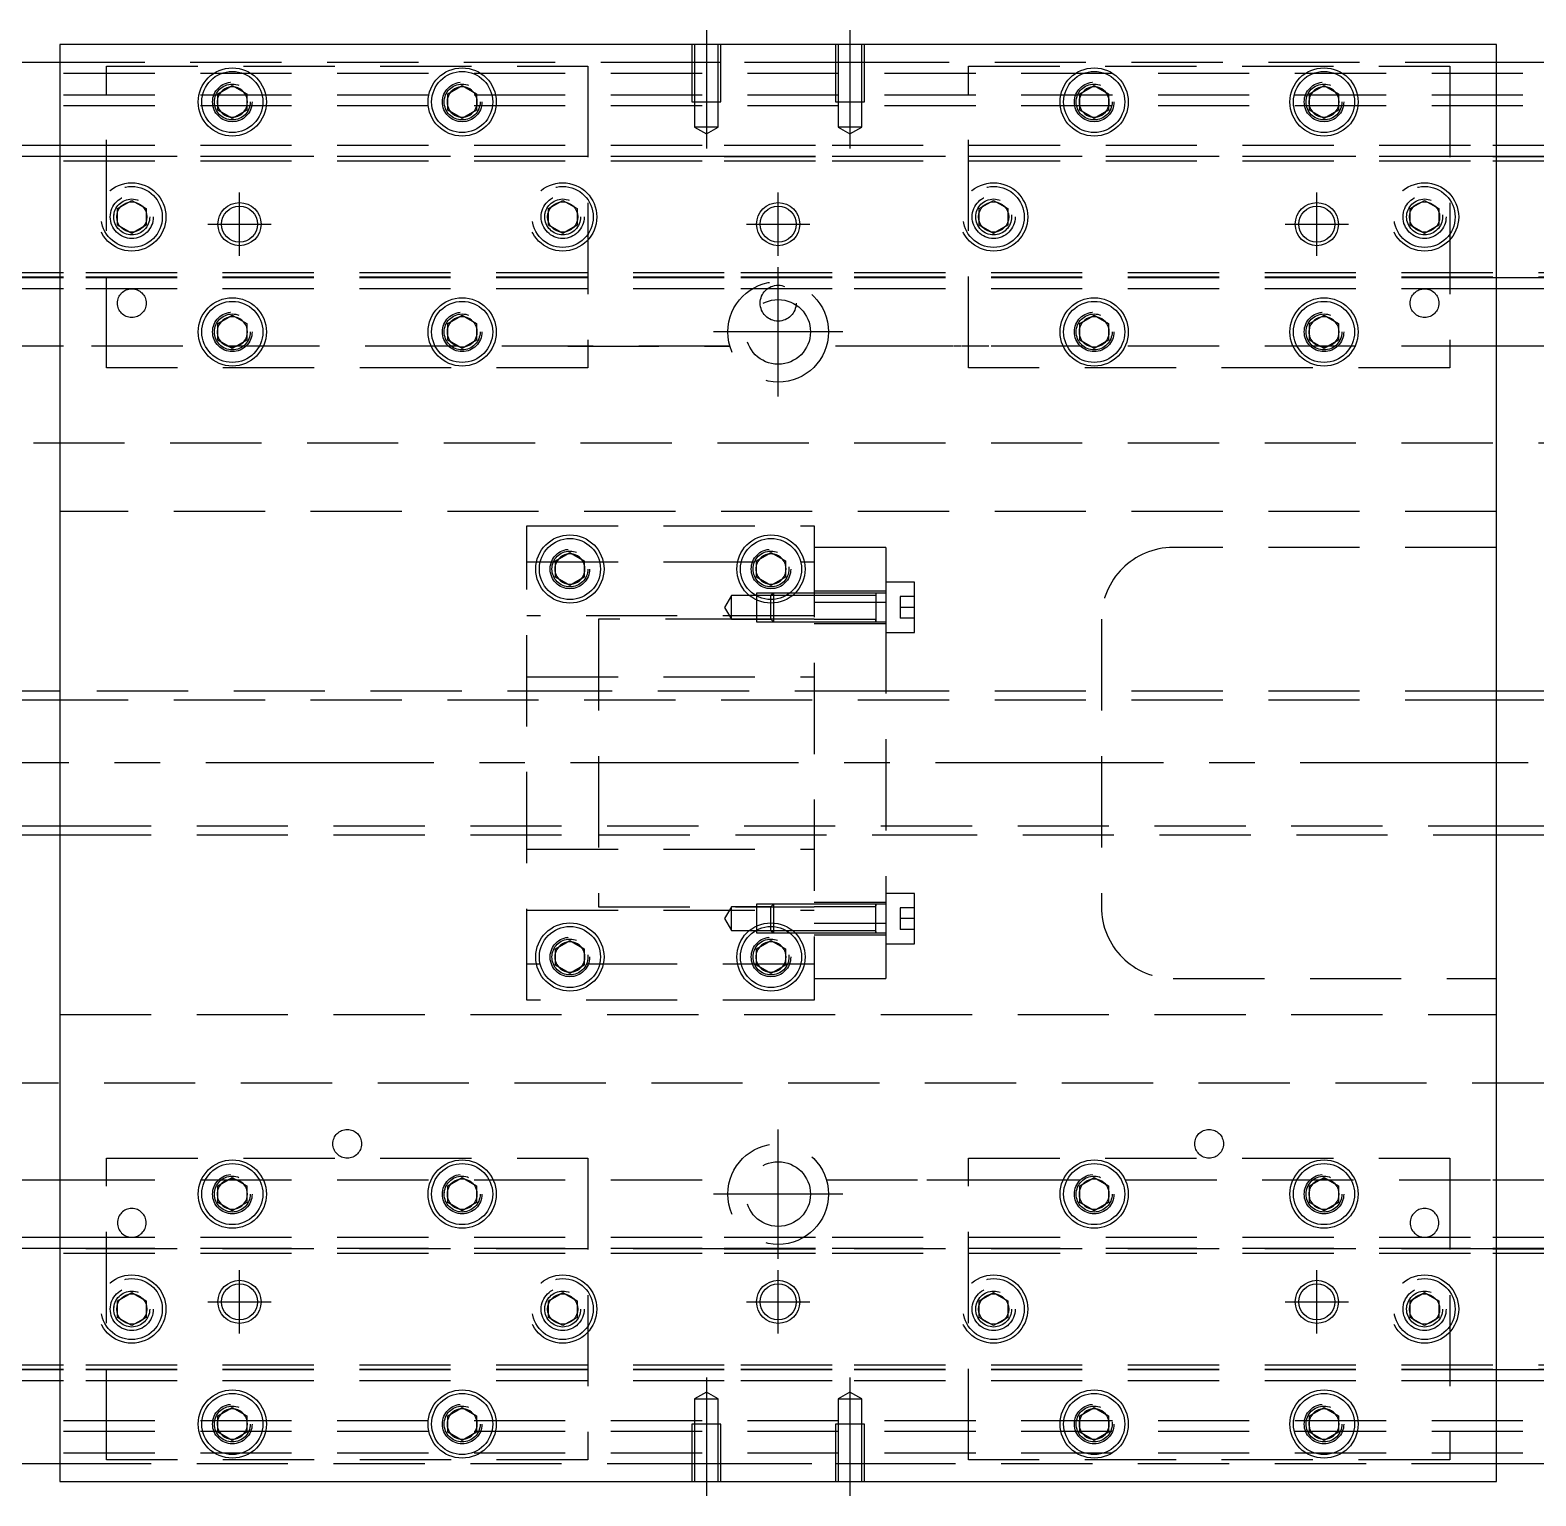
# Model space of a CAD drawing. Extents: x -20 to 801, y -275 to 102.
# Drawn here: x 185.8 to 395.5, y -102 to 102 of the extents above; entities that cross this region are included whole.
import ezdxf

# ---------------------------------------------------------------- set-up
doc = ezdxf.new("R2010")
doc.units = 0
doc.linetypes.add('CENTER', pattern=[50.8, 31.75, -6.35, 6.35, -6.35])
doc.linetypes.add('DASHED', pattern=[19.05, 12.7, -6.35])
doc.layers.get('0').update_dxf_attribs({"linetype": 'CONTINUOUS'})
doc.layers.add('CENTER', color=1, linetype='CENTER')

msp = doc.modelspace()

# ---------------------------------------------------------------- linework, layer by layer
at = {"color": 7, "linetype": 'CONTINUOUS'}
for p, q in [((390, 100), (190, 100)), ((190, 100), (190, -100)), ((390, -100), (390, 100)), ((190, 97.5), (0, 97.5)), ((580, 97.5), (390, 97.5)), ((212, 93.1547), (214, 94.309402)), ((212, 90.8453), (212, 93.1547)), ((214, 94.309402), (216, 93.1547)), ((216, 93.1547), (216, 90.8453)), ((244, 93.1547), (246, 94.309402)), ((244, 90.8453), (244, 93.1547)), ((246, 94.309402), (248, 93.1547)), ((248, 93.1547), (248, 90.8453)), ((332, 93.1547), (334, 94.309402)), ((332, 90.8453), (332, 93.1547)), ((334, 94.309402), (336, 93.1547)), ((336, 93.1547), (336, 90.8453)), ((364, 93.1547), (366, 94.309402)), ((364, 90.8453), (364, 93.1547)), ((366, 94.309402), (368, 93.1547)), ((368, 93.1547), (368, 90.8453)), ((214, 89.690598), (212, 90.8453)), ((216, 90.8453), (214, 89.690598)), ((246, 89.690598), (244, 90.8453)), ((248, 90.8453), (246, 89.690598)), ((334, 89.690598), (332, 90.8453)), ((336, 90.8453), (334, 89.690598)), ((366, 89.690598), (364, 90.8453)), ((368, 90.8453), (366, 89.690598)), ((0, 86), (190, 86)), ((390, 86), (580, 86)), ((0, 84.460392), (190, 84.460392)), ((390, 84.460392), (580, 84.460392)), ((190, 67.539608), (0, 67.539608)), ((580, 67.539608), (390, 67.539608)), ((190, 66), (0, 66)), ((580, 66), (390, 66)), ((212, 61.1547), (214, 62.309402)), ((212, 58.8453), (212, 61.1547)), ((214, 62.309402), (216, 61.1547)), ((216, 61.1547), (216, 58.8453)), ((244, 61.1547), (246, 62.309402)), ((244, 58.8453), (244, 61.1547)), ((246, 62.309402), (248, 61.1547)), ((248, 61.1547), (248, 58.8453)), ((332, 61.1547), (334, 62.309402)), ((332, 58.8453), (332, 61.1547)), ((334, 62.309402), (336, 61.1547)), ((336, 61.1547), (336, 58.8453)), ((364, 61.1547), (366, 62.309402)), ((364, 58.8453), (364, 61.1547)), ((366, 62.309402), (368, 61.1547)), ((368, 61.1547), (368, 58.8453)), ((214, 57.690598), (212, 58.8453)), ((216, 58.8453), (214, 57.690598)), ((246, 57.690598), (244, 58.8453)), ((248, 58.8453), (246, 57.690598)), ((334, 57.690598), (332, 58.8453)), ((336, 58.8453), (334, 57.690598)), ((366, 57.690598), (364, 58.8453)), ((368, 58.8453), (366, 57.690598)), ((190, 58), (176.708204, 58)), ((403.291796, 58), (390, 58)), ((259, 28.1547), (261, 29.309402)), ((259, 25.8453), (259, 28.1547)), ((261, 29.309402), (263, 28.1547)), ((263, 28.1547), (263, 25.8453)), ((287, 28.1547), (289, 29.309402)), ((287, 25.8453), (287, 28.1547)), ((289, 29.309402), (291, 28.1547)), ((291, 28.1547), (291, 25.8453)), ((261, 24.690598), (259, 25.8453)), ((263, 25.8453), (261, 24.690598)), ((289, 24.690598), (287, 25.8453)), ((291, 25.8453), (289, 24.690598)), ((303.6, 19.65063), (303.6, 19.651316)), ((190, 10), (28, 10)), ((523, 10), (390, 10)), ((28, -10), (190, -10)), ((390, -10), (523, -10)), ((259, -25.8453), (261, -24.690598)), ((261, -24.690598), (263, -25.8453)), ((287, -25.8453), (289, -24.690598)), ((289, -24.690598), (291, -25.8453)), ((303.6, -23.65064), (303.6, -23.649954)), ((259, -28.1547), (259, -25.8453)), ((263, -25.8453), (263, -28.1547)), ((287, -28.1547), (287, -25.8453)), ((291, -25.8453), (291, -28.1547)), ((261, -29.309402), (259, -28.1547)), ((263, -28.1547), (261, -29.309402)), ((289, -29.309402), (287, -28.1547)), ((291, -28.1547), (289, -29.309402)), ((176.708204, -58), (190, -58)), ((212, -58.8453), (214, -57.690598)), ((214, -57.690598), (216, -58.8453)), ((244, -58.8453), (246, -57.690598)), ((246, -57.690598), (248, -58.8453)), ((332, -58.8453), (334, -57.690598)), ((334, -57.690598), (336, -58.8453)), ((364, -58.8453), (366, -57.690598)), ((366, -57.690598), (368, -58.8453)), ((390, -58), (403.291796, -58)), ((212, -61.1547), (212, -58.8453)), ((216, -58.8453), (216, -61.1547)), ((244, -61.1547), (244, -58.8453)), ((248, -58.8453), (248, -61.1547)), ((332, -61.1547), (332, -58.8453)), ((336, -58.8453), (336, -61.1547)), ((364, -61.1547), (364, -58.8453)), ((368, -58.8453), (368, -61.1547)), ((214, -62.309402), (212, -61.1547)), ((216, -61.1547), (214, -62.309402)), ((246, -62.309402), (244, -61.1547)), ((248, -61.1547), (246, -62.309402)), ((334, -62.309402), (332, -61.1547)), ((336, -61.1547), (334, -62.309402)), ((366, -62.309402), (364, -61.1547)), ((368, -61.1547), (366, -62.309402)), ((0, -66), (190, -66)), ((390, -66), (580, -66)), ((0, -67.539608), (190, -67.539608)), ((390, -67.539608), (580, -67.539608)), ((190, -84.460392), (0, -84.460392)), ((580, -84.460392), (390, -84.460392)), ((190, -86), (0, -86)), ((580, -86), (390, -86)), ((212, -90.8453), (214, -89.690598)), ((214, -89.690598), (216, -90.8453)), ((244, -90.8453), (246, -89.690598)), ((246, -89.690598), (248, -90.8453)), ((332, -90.8453), (334, -89.690598)), ((334, -89.690598), (336, -90.8453)), ((364, -90.8453), (366, -89.690598)), ((366, -89.690598), (368, -90.8453)), ((212, -93.1547), (212, -90.8453)), ((216, -90.8453), (216, -93.1547)), ((244, -93.1547), (244, -90.8453)), ((248, -90.8453), (248, -93.1547)), ((332, -93.1547), (332, -90.8453)), ((336, -90.8453), (336, -93.1547)), ((364, -93.1547), (364, -90.8453)), ((368, -90.8453), (368, -93.1547)), ((214, -94.309402), (212, -93.1547)), ((216, -93.1547), (214, -94.309402)), ((246, -94.309402), (244, -93.1547)), ((248, -93.1547), (246, -94.309402)), ((334, -94.309402), (332, -93.1547)), ((336, -93.1547), (334, -94.309402)), ((366, -94.309402), (364, -93.1547)), ((368, -93.1547), (366, -94.309402)), ((0, -97.5), (190, -97.5)), ((390, -97.5), (580, -97.5)), ((190, -100), (390, -100))]:
    msp.add_line(p, q, dxfattribs=at)
at = {"color": 3, "linetype": 'DASHED'}
for p, q in [((278.000006, 100), (278.000006, 92)), ((278.35, 100), (278.35, 92)), ((281.65, 92), (281.65, 100)), ((281.999994, 92), (281.999994, 100)), ((298.000006, 100), (298.000006, 92)), ((298.35, 100), (298.35, 92)), ((301.65, 92), (301.65, 100)), ((301.999994, 92), (301.999994, 100)), ((278.000006, 97.5), (190, 97.5)), ((196.5, 55), (196.5, 97)), ((196.5, 97), (263.5, 97)), ((263.5, 97), (263.5, 55)), ((281.999994, 97.5), (278.000006, 97.5)), ((298.000006, 97.5), (281.999994, 97.5)), ((301.999994, 97.5), (298.000006, 97.5)), ((390, 97.5), (301.999994, 97.5)), ((316.5, 55), (316.5, 97)), ((316.5, 97), (383.5, 97)), ((383.5, 97), (383.5, 55)), ((0, 96), (580, 96)), ((0, 93), (580, 93)), ((0, 91.5), (580, 91.5)), ((278.000006, 92), (281.999994, 92)), ((278.35, 92), (278.35, 88.5)), ((281.65, 88.5), (281.65, 92)), ((298.000006, 92), (301.999994, 92)), ((298.35, 92), (298.35, 88.5)), ((301.65, 88.5), (301.65, 92)), ((281.65, 88.5), (278.35, 88.5)), ((278.35, 88.5), (280, 87.547372)), ((280, 87.547372), (281.65, 88.5)), ((301.65, 88.5), (298.35, 88.5)), ((298.35, 88.5), (300, 87.547372)), ((300, 87.547372), (301.65, 88.5)), ((190, 86), (190.5, 86)), ((190.5, 86), (282.5, 86)), ((282.5, 86), (297.5, 86)), ((297.5, 86), (389.5, 86)), ((389.5, 86), (390, 86)), ((0, 84.403994), (190.5, 84.403994)), ((190, 84.460392), (190.5, 84.460392)), ((190.5, 84.460392), (282.5, 84.460392)), ((282.5, 84.403994), (190.5, 84.403994)), ((282.5, 84.460392), (297.5, 84.460392)), ((282.5, 84.403994), (297.5, 84.403994)), ((297.5, 84.460392), (389.5, 84.460392)), ((389.5, 84.403994), (297.5, 84.403994)), ((389.5, 84.460392), (390, 84.460392)), ((389.5, 84.403994), (580, 84.403994)), ((0, 83.8), (190.5, 83.8)), ((190.5, 83.8), (282.5, 83.8)), ((282.5, 83.8), (297.5, 83.8)), ((297.5, 83.8), (389.5, 83.8)), ((389.5, 83.8), (580, 83.8)), ((198, 77.1547), (200, 78.309402)), ((200, 78.309402), (202, 77.1547)), ((258, 77.1547), (260, 78.309402)), ((260, 78.309402), (262, 77.1547)), ((318, 77.1547), (320, 78.309402)), ((320, 78.309402), (322, 77.1547)), ((378, 77.1547), (380, 78.309402)), ((380, 78.309402), (382, 77.1547)), ((197.5, 76), (197.534018, 76.411016)), ((198, 74.8453), (198, 77.1547)), ((202, 77.1547), (202, 74.8453)), ((257.5, 76), (257.534018, 76.411016)), ((258, 74.8453), (258, 77.1547)), ((262, 77.1547), (262, 74.8453)), ((318, 74.8453), (318, 77.1547)), ((322, 77.1547), (322, 74.8453)), ((322.483582, 76.286038), (322.5, 76)), ((378, 74.8453), (378, 77.1547)), ((382, 77.1547), (382, 74.8453)), ((382.483582, 76.286038), (382.5, 76)), ((200, 73.690598), (198, 74.8453)), ((202, 74.8453), (200, 73.690598)), ((260, 73.690598), (258, 74.8453)), ((262, 74.8453), (260, 73.690598)), ((320, 73.690598), (318, 74.8453)), ((322, 74.8453), (320, 73.690598)), ((380, 73.690598), (378, 74.8453)), ((382, 74.8453), (380, 73.690598)), ((190.5, 68.2), (0, 68.2)), ((190.5, 67.596006), (0, 67.596006)), ((190.5, 67.539608), (190, 67.539608)), ((282.5, 68.2), (190.5, 68.2)), ((282.5, 67.596006), (190.5, 67.596006)), ((282.5, 67.539608), (190.5, 67.539608)), ((297.5, 68.2), (282.5, 68.2)), ((297.5, 67.596006), (282.5, 67.596006)), ((297.5, 67.539608), (282.5, 67.539608)), ((389.5, 68.2), (297.5, 68.2)), ((389.5, 67.596006), (297.5, 67.596006)), ((389.5, 67.539608), (297.5, 67.539608)), ((580, 68.2), (389.5, 68.2)), ((580, 67.596006), (389.5, 67.596006)), ((390, 67.539608), (389.5, 67.539608)), ((190.5, 66), (190, 66)), ((282.5, 66), (190.5, 66)), ((297.5, 66), (282.5, 66)), ((389.5, 66), (297.5, 66)), ((390, 66), (389.5, 66)), ((190.5, 58), (190, 58)), ((283.291796, 58), (190.5, 58)), ((245.464102, 58), (245.359688, 58)), ((246.640312, 58), (246.535898, 58)), ((260.691578, 58), (283.291796, 58)), ((310.691578, 58), (296.708204, 58)), ((311.25, 58), (310.691578, 58)), ((313.112542, 58), (311.25, 58)), ((313.5, 58), (313.112542, 58)), ((314.359688, 58), (313.5, 58)), ((315.535898, 58), (314.464102, 58)), ((316.5, 58), (315.640312, 58)), ((316.887458, 58), (316.5, 58)), ((318.75, 58), (316.887458, 58)), ((319.308422, 58), (318.75, 58)), ((389.5, 58), (319.308422, 58)), ((333.464102, 58), (333.359688, 58)), ((334.640312, 58), (334.535898, 58)), ((390, 58), (389.5, 58)), ((263.5, 55), (196.5, 55)), ((383.5, 55), (316.5, 55)), ((580, 44.5), (5.640312, 44.5)), ((390, 35), (190, 35)), ((255, -33), (255, 33)), ((255, 33), (295, 33)), ((295, 33), (295, -33)), ((305, 30), (295, 30)), ((305, 30), (305, 22.36068)), ((390, 30), (345, 30)), ((255, 28), (295, 28)), ((258.5, 27), (258.518502, 27.303588)), ((291.483582, 27.286038), (291.5, 27)), ((283.5, 23.300636), (282.547372, 21.650636)), ((283.5, 20.000636), (283.5, 23.300636)), ((287, 23.300636), (283.5, 23.300636)), ((287, 23.65063), (287, 23.25)), ((289.34998, 23.65063), (287, 23.65063)), ((288.99998, 23.300636), (287, 23.300636)), ((287, 23.25), (287, 22.691578)), ((289.35, 23.650636), (289, 23.300636)), ((289, 22.75), (289, 23.300636)), ((291.092176, 23.300636), (289, 23.300636)), ((291.616146, 23.65063), (289.349994, 23.65063)), ((289.35, 23.650636), (289.35, 22.764436)), ((291.616152, 23.650636), (289.35, 23.650636)), ((291.979462, 23.300636), (291.092176, 23.300636)), ((292.368118, 23.65063), (291.616146, 23.65063)), ((292.368124, 23.650636), (291.616152, 23.650636)), ((295, 23.300636), (291.979462, 23.300636)), ((295, 23.65063), (292.368118, 23.65063)), ((295, 23.650636), (292.368124, 23.650636)), ((305, 23.900636), (295, 23.900636)), ((303.605, 23.650636), (295.00002, 23.650636)), ((303.6, 23.300636), (295.00002, 23.300636)), ((305, 23.650636), (303.595, 23.650636)), ((303.6, 23.650636), (303.6, 19.650636)), ((309, 25.150636), (305, 25.150636)), ((307, 23.150636), (307, 21.650636)), ((309, 23.150636), (307, 23.150636)), ((309, 18.150636), (309, 25.150636)), ((282.547372, 21.650636), (283.5, 20.000636)), ((287, 22.691578), (287, 19.65064)), ((289, 22.25), (289, 22.75)), ((289, 20.000636), (289, 22.25)), ((289.35, 22.764436), (289.35, 22.262912)), ((289.35, 22.262912), (289.35, 19.650636)), ((305, 22.36068), (295, 22.36068)), ((305, 22.36068), (305, -22.36068)), ((307, 21.650636), (307, 20.150636)), ((309, 21.650636), (307, 21.650636)), ((295, 20.5), (255, 20.5)), ((265, 20), (265, -20)), ((287, 20), (265, 20)), ((283.5, 20.000636), (287, 20.000636)), ((287, 20.000636), (288.99998, 20.000636)), ((289.000636, 20), (287, 20)), ((287, 19.65064), (289.34998, 19.65064)), ((289, 20.000636), (289.35, 19.650636)), ((295, 20), (289.000636, 20)), ((289.349994, 19.65064), (295, 19.65064)), ((289.35, 19.650636), (295, 19.650636)), ((295, 19.400636), (305, 19.400636)), ((295.00002, 20.000636), (303.6, 20.000636)), ((295.00002, 19.650636), (303.605, 19.650636)), ((303.595, 19.650636), (305, 19.650636)), ((303.6, 19.650636), (303.6, 19.867096)), ((309, 20.150636), (307, 20.150636)), ((335, 20), (335, -20)), ((305, 18.150636), (309, 18.150636)), ((255, 12), (295, 12)), ((264.99998, 10), (190, 10)), ((390, 8.75), (190, 8.75)), ((305, 10), (265, 10)), ((390, 10), (305.00002, 10)), ((190, -8.75), (390, -8.75)), ((190, -10), (264.99998, -10)), ((265, -10), (305, -10)), ((305.00002, -10), (390, -10)), ((255, -12), (295, -12)), ((309, -18.150636), (305, -18.150636)), ((309, -25.150636), (309, -18.150636)), ((255, -20.5), (295, -20.5)), ((265, -20), (287, -20)), ((283.5, -20.000636), (282.547372, -21.650636)), ((283.5, -23.300636), (283.5, -20.000636)), ((287, -20.000636), (283.5, -20.000636)), ((287, -19.65064), (287, -22.691578)), ((289.34998, -19.65064), (287, -19.65064)), ((287, -20), (289.000636, -20)), ((288.99998, -20.000636), (287, -20.000636)), ((289.35, -19.650636), (289, -20.000636)), ((289, -22.25), (289, -20.000636)), ((289.000636, -20), (295, -20)), ((295, -19.65064), (289.349994, -19.65064)), ((289.35, -19.650636), (289.35, -22.262912)), ((295, -19.650636), (289.35, -19.650636)), ((305, -19.400636), (295, -19.400636)), ((303.605, -19.650636), (295.00002, -19.650636)), ((303.6, -20.000636), (295.00002, -20.000636)), ((305, -19.650636), (303.595, -19.650636)), ((303.6, -19.867096), (303.6, -19.650636)), ((303.6, -19.650636), (303.6, -19.867302)), ((303.6, -23.434174), (303.6, -19.867096)), ((307, -20.150636), (307, -21.650636)), ((309, -20.150636), (307, -20.150636)), ((282.547372, -21.650636), (283.5, -23.300636)), ((287, -22.691578), (287, -23.25)), ((289, -22.75), (289, -22.25)), ((289, -23.300636), (289, -22.75)), ((289.35, -22.262912), (289.35, -22.764436)), ((289.35, -22.764436), (289.35, -23.650636)), ((305, -22.36068), (295, -22.36068)), ((305, -22.36068), (295, -22.36068)), ((305, -22.36068), (305, -30)), ((307, -21.650636), (307, -23.150636)), ((309, -21.650636), (307, -21.650636)), ((283.5, -23.300636), (287, -23.300636)), ((287, -23.25), (287, -23.65063)), ((287, -23.300636), (288.99998, -23.300636)), ((287, -23.65063), (289.34998, -23.65063)), ((289, -23.300636), (291.092176, -23.300636)), ((289, -23.300636), (289.35, -23.650636)), ((289.349994, -23.65063), (291.616146, -23.65063)), ((289.35, -23.650636), (291.616152, -23.650636)), ((291.092176, -23.300636), (291.979462, -23.300636)), ((291.616146, -23.65063), (292.368118, -23.65063)), ((291.616152, -23.650636), (292.368124, -23.650636)), ((291.979462, -23.300636), (295, -23.300636)), ((292.368118, -23.65063), (295, -23.65063)), ((292.368124, -23.650636), (295, -23.650636)), ((295, -23.900636), (305, -23.900636)), ((295.00002, -23.300636), (303.6, -23.300636)), ((295.00002, -23.650636), (303.605, -23.650636)), ((303.595, -23.650636), (305, -23.650636)), ((303.6, -23.433926), (303.6, -23.650636)), ((303.6, -23.650636), (303.6, -23.434174)), ((305, -25.150636), (309, -25.150636)), ((309, -23.150636), (307, -23.150636)), ((263.483582, -26.713962), (263.5, -27)), ((291.483582, -26.713962), (291.5, -27)), ((295, -28), (255, -28)), ((295, -30), (305, -30)), ((345, -30), (390, -30)), ((295, -33), (255, -33)), ((190, -35), (390, -35)), ((5.640312, -44.5), (580, -44.5)), ((196.5, -97), (196.5, -55)), ((196.5, -55), (263.5, -55)), ((263.5, -55), (263.5, -97)), ((316.5, -55), (383.5, -55)), ((316.5, -97), (316.5, -55)), ((383.5, -55), (383.5, -97)), ((190, -58), (190.5, -58)), ((190.5, -58), (283.291796, -58)), ((245.359688, -58), (245.464102, -58)), ((246.535898, -58), (246.640312, -58)), ((296.708204, -58), (310.691578, -58)), ((310.691578, -58), (311.25, -58)), ((311.25, -58), (313.112542, -58)), ((313.112542, -58), (313.5, -58)), ((313.5, -58), (314.359688, -58)), ((314.359688, -58), (314.464102, -58)), ((314.464102, -58), (315.535898, -58)), ((315.535898, -58), (315.640312, -58)), ((315.640312, -58), (316.5, -58)), ((316.5, -58), (316.887458, -58)), ((316.887458, -58), (318.75, -58)), ((318.75, -58), (319.308422, -58)), ((319.308422, -58), (389.5, -58)), ((389.5, -58), (390, -58)), ((211.5, -60), (211.512884, -59.746512)), ((243.5, -60), (243.518502, -59.696412)), ((190, -66), (190.5, -66)), ((190.5, -66), (282.5, -66)), ((282.5, -66), (297.5, -66)), ((297.5, -66), (389.5, -66)), ((389.5, -66), (390, -66)), ((0, -67.596006), (190.5, -67.596006)), ((0, -68.2), (190.5, -68.2)), ((190, -67.539608), (190.5, -67.539608)), ((190.5, -67.539608), (282.5, -67.539608)), ((282.5, -67.596006), (190.5, -67.596006)), ((190.5, -68.2), (282.5, -68.2)), ((282.5, -67.539608), (297.5, -67.539608)), ((282.5, -67.596006), (297.5, -67.596006)), ((282.5, -68.2), (297.5, -68.2)), ((297.5, -67.539608), (389.5, -67.539608)), ((389.5, -67.596006), (297.5, -67.596006)), ((297.5, -68.2), (389.5, -68.2)), ((389.5, -67.539608), (390, -67.539608)), ((389.5, -67.596006), (580, -67.596006)), ((389.5, -68.2), (580, -68.2)), ((198, -74.8453), (200, -73.690598)), ((198, -77.1547), (198, -74.8453)), ((200, -73.690598), (202, -74.8453)), ((202, -74.8453), (202, -77.1547)), ((258, -74.8453), (260, -73.690598)), ((258, -77.1547), (258, -74.8453)), ((260, -73.690598), (262, -74.8453)), ((262, -74.8453), (262, -77.1547)), ((318, -74.8453), (320, -73.690598)), ((318, -77.1547), (318, -74.8453)), ((320, -73.690598), (322, -74.8453)), ((322, -74.8453), (322, -77.1547)), ((378, -74.8453), (380, -73.690598)), ((378, -77.1547), (378, -74.8453)), ((380, -73.690598), (382, -74.8453)), ((382, -74.8453), (382, -77.1547)), ((197.5, -76), (197.534018, -75.588984)), ((200, -78.309402), (198, -77.1547)), ((202, -77.1547), (200, -78.309402)), ((257.5, -76), (257.534018, -75.588984)), ((260, -78.309402), (258, -77.1547)), ((262, -77.1547), (260, -78.309402)), ((317.5, -76), (317.534018, -75.588984)), ((320, -78.309402), (318, -77.1547)), ((322, -77.1547), (320, -78.309402)), ((377.5, -76), (377.534018, -75.588984)), ((380, -78.309402), (378, -77.1547)), ((382, -77.1547), (380, -78.309402)), ((190.5, -83.8), (0, -83.8)), ((282.5, -83.8), (190.5, -83.8)), ((297.5, -83.8), (282.5, -83.8)), ((389.5, -83.8), (297.5, -83.8)), ((580, -83.8), (389.5, -83.8)), ((190.5, -84.403994), (0, -84.403994)), ((190.5, -84.460392), (190, -84.460392)), ((282.5, -84.403994), (190.5, -84.403994)), ((282.5, -84.460392), (190.5, -84.460392)), ((297.5, -84.403994), (282.5, -84.403994)), ((297.5, -84.460392), (282.5, -84.460392)), ((389.5, -84.403994), (297.5, -84.403994)), ((389.5, -84.460392), (297.5, -84.460392)), ((580, -84.403994), (389.5, -84.403994)), ((390, -84.460392), (389.5, -84.460392)), ((190.5, -86), (190, -86)), ((282.5, -86), (190.5, -86)), ((280, -87.547372), (278.35, -88.5)), ((281.65, -88.5), (280, -87.547372)), ((297.5, -86), (282.5, -86)), ((389.5, -86), (297.5, -86)), ((300, -87.547372), (298.35, -88.5)), ((301.65, -88.5), (300, -87.547372)), ((390, -86), (389.5, -86)), ((278.35, -88.5), (281.65, -88.5)), ((278.35, -88.5), (278.35, -92)), ((281.65, -92), (281.65, -88.5)), ((298.35, -88.5), (301.65, -88.5)), ((298.35, -88.5), (298.35, -92)), ((301.65, -92), (301.65, -88.5)), ((0, -91.5), (580, -91.5)), ((211.5, -92), (211.512884, -91.746512)), ((243.5, -92), (243.512884, -91.746512)), ((281.999994, -92), (278.000006, -92)), ((278.000006, -92), (278.000006, -100)), ((278.35, -92), (278.35, -100)), ((281.65, -100), (281.65, -92)), ((281.999994, -100), (281.999994, -92)), ((301.999994, -92), (298.000006, -92)), ((298.000006, -92), (298.000006, -100)), ((298.35, -92), (298.35, -100)), ((301.65, -100), (301.65, -92)), ((301.999994, -100), (301.999994, -92)), ((336.483582, -91.713962), (336.5, -92)), ((363.5, -92), (363.512884, -91.746512)), ((0, -93), (580, -93)), ((0, -96), (580, -96)), ((190, -97.5), (278.000006, -97.5)), ((263.5, -97), (196.5, -97)), ((278.000006, -97.5), (281.999994, -97.5)), ((281.999994, -97.5), (298.000006, -97.5)), ((298.000006, -97.5), (301.999994, -97.5)), ((301.999994, -97.5), (390, -97.5)), ((383.5, -97), (316.5, -97))]:
    msp.add_line(p, q, dxfattribs=at)
at = {"color": 3, "linetype": 'CONTINUOUS'}
for p, q in [((190, 8.75), (28, 8.75)), ((523, 8.75), (390, 8.75)), ((28, -8.75), (190, -8.75)), ((390, -8.75), (523, -8.75))]:
    msp.add_line(p, q, dxfattribs=at)
at = {"color": 7, "linetype": 'CONTINUOUS'}
for centre, radius in [((214, 92), 4.75), ((246, 92), 4.75), ((334, 92), 4.75), ((366, 92), 4.75), ((214, 92), 4.25), ((246, 92), 4.25), ((334, 92), 4.25), ((366, 92), 4.25), ((200, 76), 2.1), ((260, 76), 2.1), ((290, 75), 3), ((320, 76), 2.1), ((380, 76), 2.1), ((215, 75), 2.5), ((290, 75), 2.5), ((365, 75), 2.5), ((214, 60), 4.75), ((214, 60), 4.25), ((246, 60), 4.75), ((246, 60), 4.25), ((334, 60), 4.75), ((334, 60), 4.25), ((366, 60), 4.75), ((366, 60), 4.25), ((261, 27), 4.75), ((289, 27), 4.75), ((261, 27), 4.25), ((289, 27), 4.25), ((261, -27), 4.75), ((261, -27), 4.25), ((289, -27), 4.75), ((289, -27), 4.25), ((214, -60), 4.75), ((214, -60), 4.25), ((246, -60), 4.75), ((246, -60), 4.25), ((334, -60), 4.75), ((334, -60), 4.25), ((366, -60), 4.75), ((366, -60), 4.25), ((215, -75), 2.5), ((290, -75), 3), ((290, -75), 2.5), ((365, -75), 2.5), ((200, -76), 2.1), ((260, -76), 2.1), ((320, -76), 2.1), ((380, -76), 2.1), ((214, -92), 4.75), ((214, -92), 4.25), ((246, -92), 4.75), ((246, -92), 4.25), ((334, -92), 4.75), ((334, -92), 4.25), ((366, -92), 4.75), ((366, -92), 4.25)]:
    msp.add_circle(centre, radius, dxfattribs=at)
at = {"color": 3, "linetype": 'DASHED'}
for centre, radius in [((214, 92), 2.75), ((214, 92), 2.5), ((246, 92), 2.75), ((246, 92), 2.5), ((334, 92), 2.75), ((334, 92), 2.5), ((366, 92), 2.75), ((366, 92), 2.5), ((200, 76), 4.75), ((200, 76), 4.25), ((260, 76), 4.75), ((260, 76), 4.25), ((320, 76), 4.75), ((320, 76), 4.25), ((380, 76), 4.75), ((380, 76), 4.25), ((200, 76), 3), ((200, 76), 2.5), ((260, 76), 3), ((260, 76), 2.5), ((320, 76), 3), ((320, 76), 2.5), ((380, 76), 3), ((380, 76), 2.5), ((200, 64), 2), ((290, 60), 7), ((290, 64), 2.5), ((380, 64), 2), ((290, 60), 4.5), ((214, 60), 2.75), ((214, 60), 2.5), ((246, 60), 2.75), ((246, 60), 2.5), ((334, 60), 2.75), ((334, 60), 2.5), ((366, 60), 2.75), ((366, 60), 2.5), ((261, 27), 2.75), ((261, 27), 2.5), ((289, 27), 2.75), ((289, 27), 2.5), ((261, -27), 2.75), ((261, -27), 2.5), ((289, -27), 2.75), ((289, -27), 2.5), ((230, -53), 2), ((350, -53), 2), ((290, -60), 7), ((290, -60), 4.5), ((214, -60), 2.75), ((214, -60), 2.5), ((246, -60), 2.75), ((246, -60), 2.5), ((334, -60), 2.75), ((334, -60), 2.5), ((366, -60), 2.75), ((366, -60), 2.5), ((200, -76), 4.75), ((260, -76), 4.75), ((320, -76), 4.75), ((380, -76), 4.75), ((200, -76), 4.25), ((200, -76), 3), ((260, -76), 4.25), ((260, -76), 3), ((320, -76), 4.25), ((320, -76), 3), ((380, -76), 4.25), ((380, -76), 3), ((200, -76), 2.5), ((260, -76), 2.5), ((320, -76), 2.5), ((380, -76), 2.5), ((214, -92), 2.75), ((214, -92), 2.5), ((246, -92), 2.75), ((246, -92), 2.5), ((334, -92), 2.75), ((334, -92), 2.5), ((366, -92), 2.75), ((366, -92), 2.5)]:
    msp.add_circle(centre, radius, dxfattribs=at)
at = {"color": 3, "linetype": 'CONTINUOUS'}
for centre in [(215, 75), (365, 75), (215, -75), (365, -75)]:
    msp.add_circle(centre, 3, dxfattribs=at)
at = {"color": 7, "linetype": 'CONTINUOUS'}
for centre, start, end in [((214, 92), 162.24721, 180), ((214, 92), 137.75279, 162.24721), ((214, 92), 102.24721, 137.75279), ((214, 92), 77.75279, 102.24721), ((214, 92), 42.24721, 77.75279), ((214, 92), 17.75279, 42.24721), ((214, 92), 342.24721, 17.75279), ((246, 92), 162.24721, 180), ((246, 92), 137.75279, 162.24721), ((246, 92), 102.24721, 137.75279), ((246, 92), 77.75279, 102.24721), ((246, 92), 42.24721, 77.75279), ((246, 92), 17.75279, 42.24721), ((246, 92), 342.24721, 17.75279), ((334, 92), 162.24721, 180), ((334, 92), 137.75279, 162.24721), ((334, 92), 102.24721, 137.75279), ((334, 92), 77.75279, 102.24721), ((334, 92), 42.24721, 77.75279), ((334, 92), 17.75279, 42.24721), ((334, 92), 342.24721, 17.75279), ((366, 92), 162.24721, 180), ((366, 92), 137.75279, 162.24721), ((366, 92), 102.24721, 137.75279), ((366, 92), 77.75279, 102.24721), ((366, 92), 42.24721, 77.75279), ((366, 92), 17.75279, 42.24721), ((366, 92), 342.24721, 17.75279), ((214, 92), 180, 197.75279), ((214, 92), 197.75279, 222.24721), ((214, 92), 222.24721, 257.75279), ((214, 92), 282.24721, 317.75279), ((214, 92), 317.75279, 342.24721), ((246, 92), 180, 197.75279), ((246, 92), 197.75279, 222.24721), ((246, 92), 222.24721, 257.75279), ((246, 92), 282.24721, 317.75279), ((246, 92), 317.75279, 342.24721), ((334, 92), 180, 197.75279), ((334, 92), 197.75279, 222.24721), ((334, 92), 222.24721, 257.75279), ((334, 92), 282.24721, 317.75279), ((334, 92), 317.75279, 342.24721), ((366, 92), 180, 197.75279), ((366, 92), 197.75279, 222.24721), ((366, 92), 222.24721, 257.75279), ((366, 92), 282.24721, 317.75279), ((366, 92), 317.75279, 342.24721), ((214, 92), 257.75279, 282.24721), ((246, 92), 257.75279, 282.24721), ((334, 92), 257.75279, 282.24721), ((366, 92), 257.75279, 282.24721), ((214, 60), 137.75279, 162.24721), ((214, 60), 102.24721, 137.75279), ((214, 60), 77.75279, 102.24721), ((214, 60), 42.24721, 77.75279), ((214, 60), 17.75279, 42.24721), ((246, 60), 137.75279, 162.24721), ((246, 60), 102.24721, 137.75279), ((246, 60), 77.75279, 102.24721), ((246, 60), 42.24721, 77.75279), ((246, 60), 17.75279, 42.24721), ((334, 60), 137.75279, 162.24721), ((334, 60), 102.24721, 137.75279), ((334, 60), 77.75279, 102.24721), ((334, 60), 42.24721, 77.75279), ((334, 60), 17.75279, 42.24721), ((366, 60), 137.75279, 162.24721), ((366, 60), 102.24721, 137.75279), ((366, 60), 77.75279, 102.24721), ((366, 60), 42.24721, 77.75279), ((366, 60), 17.75279, 42.24721), ((214, 60), 162.24721, 180), ((214, 60), 180, 197.75279), ((214, 60), 197.75279, 222.24721), ((214, 60), 317.75279, 342.24721), ((214, 60), 342.24721, 17.75279), ((246, 60), 162.24721, 180), ((246, 60), 180, 197.75279), ((246, 60), 197.75279, 222.24721), ((246, 60), 317.75279, 342.24721), ((246, 60), 342.24721, 17.75279), ((334, 60), 162.24721, 180), ((334, 60), 180, 197.75279), ((334, 60), 197.75279, 222.24721), ((334, 60), 317.75279, 342.24721), ((334, 60), 342.24721, 17.75279), ((366, 60), 162.24721, 180), ((366, 60), 180, 197.75279), ((366, 60), 197.75279, 222.24721), ((366, 60), 317.75279, 342.24721), ((366, 60), 342.24721, 17.75279), ((214, 60), 222.24721, 257.75279), ((214, 60), 257.75279, 282.24721), ((214, 60), 282.24721, 317.75279), ((246, 60), 222.24721, 257.75279), ((246, 60), 257.75279, 282.24721), ((246, 60), 282.24721, 317.75279), ((334, 60), 222.24721, 257.75279), ((334, 60), 257.75279, 282.24721), ((334, 60), 282.24721, 317.75279), ((366, 60), 222.24721, 257.75279), ((366, 60), 257.75279, 282.24721), ((366, 60), 282.24721, 317.75279), ((261, 27), 162.24721, 180), ((261, 27), 137.75279, 162.24721), ((261, 27), 102.24721, 137.75279), ((261, 27), 77.75279, 102.24721), ((261, 27), 42.24721, 77.75279), ((261, 27), 17.75279, 42.24721), ((261, 27), 342.24721, 17.75279), ((289, 27), 162.24721, 180), ((289, 27), 137.75279, 162.24721), ((289, 27), 102.24721, 137.75279), ((289, 27), 77.75279, 102.24721), ((289, 27), 42.24721, 77.75279), ((289, 27), 17.75279, 42.24721), ((289, 27), 342.24721, 17.75279), ((261, 27), 180, 197.75279), ((261, 27), 197.75279, 222.24721), ((261, 27), 222.24721, 257.75279), ((261, 27), 282.24721, 317.75279), ((261, 27), 317.75279, 342.24721), ((289, 27), 180, 197.75279), ((289, 27), 197.75279, 222.24721), ((289, 27), 222.24721, 257.75279), ((289, 27), 282.24721, 317.75279), ((289, 27), 317.75279, 342.24721), ((261, 27), 257.75279, 282.24721), ((289, 27), 257.75279, 282.24721), ((261, -27), 102.24721, 137.75279), ((261, -27), 77.75279, 102.24721), ((261, -27), 42.24721, 77.75279), ((289, -27), 102.24721, 137.75279), ((289, -27), 77.75279, 102.24721), ((289, -27), 42.24721, 77.75279), ((261, -27), 162.24721, 180), ((261, -27), 180, 197.75279), ((261, -27), 137.75279, 162.24721), ((261, -27), 17.75279, 42.24721), ((261, -27), 342.24721, 17.75279), ((289, -27), 162.24721, 180), ((289, -27), 180, 197.75279), ((289, -27), 137.75279, 162.24721), ((289, -27), 17.75279, 42.24721), ((289, -27), 342.24721, 17.75279), ((261, -27), 197.75279, 222.24721), ((261, -27), 222.24721, 257.75279), ((261, -27), 257.75279, 282.24721), ((261, -27), 282.24721, 317.75279), ((261, -27), 317.75279, 342.24721), ((289, -27), 197.75279, 222.24721), ((289, -27), 222.24721, 257.75279), ((289, -27), 257.75279, 282.24721), ((289, -27), 282.24721, 317.75279), ((289, -27), 317.75279, 342.24721), ((214, -60), 137.75279, 162.24721), ((214, -60), 102.24721, 137.75279), ((214, -60), 77.75279, 102.24721), ((214, -60), 42.24721, 77.75279), ((214, -60), 17.75279, 42.24721), ((246, -60), 137.75279, 162.24721), ((246, -60), 102.24721, 137.75279), ((246, -60), 77.75279, 102.24721), ((246, -60), 42.24721, 77.75279), ((246, -60), 17.75279, 42.24721), ((334, -60), 137.75279, 162.24721), ((334, -60), 102.24721, 137.75279), ((334, -60), 77.75279, 102.24721), ((334, -60), 42.24721, 77.75279), ((334, -60), 17.75279, 42.24721), ((366, -60), 137.75279, 162.24721), ((366, -60), 102.24721, 137.75279), ((366, -60), 77.75279, 102.24721), ((366, -60), 42.24721, 77.75279), ((366, -60), 17.75279, 42.24721), ((214, -60), 162.24721, 180), ((214, -60), 180, 197.75279), ((214, -60), 197.75279, 222.24721), ((214, -60), 317.75279, 342.24721), ((214, -60), 342.24721, 17.75279), ((246, -60), 162.24721, 180), ((246, -60), 180, 197.75279), ((246, -60), 197.75279, 222.24721), ((246, -60), 317.75279, 342.24721), ((246, -60), 342.24721, 17.75279), ((334, -60), 162.24721, 180), ((334, -60), 180, 197.75279), ((334, -60), 197.75279, 222.24721), ((334, -60), 317.75279, 342.24721), ((334, -60), 342.24721, 17.75279), ((366, -60), 162.24721, 180), ((366, -60), 180, 197.75279), ((366, -60), 197.75279, 222.24721), ((366, -60), 317.75279, 342.24721), ((366, -60), 342.24721, 17.75279), ((214, -60), 222.24721, 257.75279), ((214, -60), 257.75279, 282.24721), ((214, -60), 282.24721, 317.75279), ((246, -60), 222.24721, 257.75279), ((246, -60), 257.75279, 282.24721), ((246, -60), 282.24721, 317.75279), ((334, -60), 222.24721, 257.75279), ((334, -60), 257.75279, 282.24721), ((334, -60), 282.24721, 317.75279), ((366, -60), 222.24721, 257.75279), ((366, -60), 257.75279, 282.24721), ((366, -60), 282.24721, 317.75279), ((214, -92), 102.24721, 137.75279), ((214, -92), 77.75279, 102.24721), ((214, -92), 42.24721, 77.75279), ((246, -92), 102.24721, 137.75279), ((246, -92), 77.75279, 102.24721), ((246, -92), 42.24721, 77.75279), ((334, -92), 102.24721, 137.75279), ((334, -92), 77.75279, 102.24721), ((334, -92), 42.24721, 77.75279), ((366, -92), 102.24721, 137.75279), ((366, -92), 77.75279, 102.24721), ((366, -92), 42.24721, 77.75279), ((214, -92), 162.24721, 180), ((214, -92), 180, 197.75279), ((214, -92), 137.75279, 162.24721), ((214, -92), 17.75279, 42.24721), ((214, -92), 342.24721, 17.75279), ((246, -92), 162.24721, 180), ((246, -92), 180, 197.75279), ((246, -92), 137.75279, 162.24721), ((246, -92), 17.75279, 42.24721), ((246, -92), 342.24721, 17.75279), ((334, -92), 162.24721, 180), ((334, -92), 180, 197.75279), ((334, -92), 137.75279, 162.24721), ((334, -92), 17.75279, 42.24721), ((334, -92), 342.24721, 17.75279), ((366, -92), 162.24721, 180), ((366, -92), 180, 197.75279), ((366, -92), 137.75279, 162.24721), ((366, -92), 17.75279, 42.24721), ((366, -92), 342.24721, 17.75279), ((214, -92), 197.75279, 222.24721), ((214, -92), 222.24721, 257.75279), ((214, -92), 257.75279, 282.24721), ((214, -92), 282.24721, 317.75279), ((214, -92), 317.75279, 342.24721), ((246, -92), 197.75279, 222.24721), ((246, -92), 222.24721, 257.75279), ((246, -92), 257.75279, 282.24721), ((246, -92), 282.24721, 317.75279), ((246, -92), 317.75279, 342.24721), ((334, -92), 197.75279, 222.24721), ((334, -92), 222.24721, 257.75279), ((334, -92), 257.75279, 282.24721), ((334, -92), 282.24721, 317.75279), ((334, -92), 317.75279, 342.24721), ((366, -92), 197.75279, 222.24721), ((366, -92), 222.24721, 257.75279), ((366, -92), 257.75279, 282.24721), ((366, -92), 282.24721, 317.75279), ((366, -92), 317.75279, 342.24721)]:
    msp.add_arc(centre, 2.1, start, end, dxfattribs=at)
at = {"color": 3, "linetype": 'DASHED'}
for centre, radius, start, end in [((369, 60), 4.5, 156.926082, 158.942441), ((345, 20), 10, 90, 180), ((345, -20), 10, 180, 270), ((200, -64), 2, 90, 270), ((200, -64), 2, 270, 90), ((380, -64), 2, 90, 270), ((380, -64), 2, 270, 90)]:
    msp.add_arc(centre, radius, start, end, dxfattribs=at)
at = {"layer": 'CENTER', "color": 1, "linetype": 'CENTER'}
for p, q in [((280, 102), (280, 85.547372)), ((300, 102), (300, 85.547372)), ((215, 70.6), (215, 79.4)), ((290, 70.6), (290, 79.4)), ((365, 70.6), (365, 79.4)), ((210.6, 75), (219.4, 75)), ((285.6, 75), (294.4, 75)), ((360.6, 75), (369.4, 75)), ((290, 51), (290, 69)), ((299, 60), (281, 60)), ((648.445, 0), (-20, 0)), ((290, -69), (290, -51)), ((299, -60), (281, -60)), ((215, -79.4), (215, -70.6)), ((290, -79.4), (290, -70.6)), ((365, -79.4), (365, -70.6)), ((210.6, -75), (219.4, -75)), ((285.6, -75), (294.4, -75)), ((360.6, -75), (369.4, -75)), ((280, -85.547372), (280, -102)), ((300, -85.547372), (300, -102))]:
    msp.add_line(p, q, dxfattribs=at)

doc.saveas('drawing.dxf')
